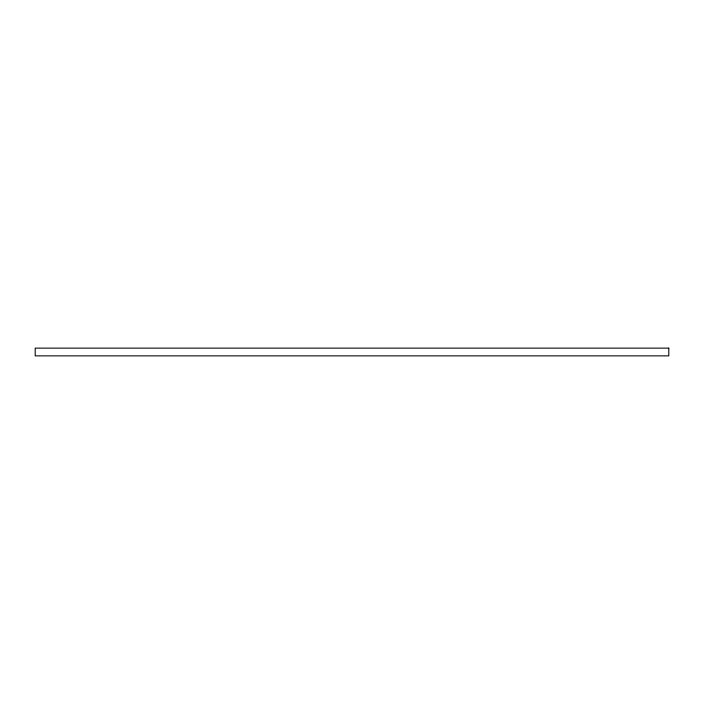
<?xml version="1.0" encoding="UTF-8"?>
<svg xmlns="http://www.w3.org/2000/svg" width="704" height="704" viewBox="0 0 704 704"><rect width="100%" height="100%" fill="white"/><g stroke="black" fill="none" stroke-linecap="round" stroke-linejoin="round"><path stroke-width="1.06" d="M668.8 348.137L35.2 348.137L35.2 355.863L668.8 355.863L668.8 348.137"/></g></svg>
